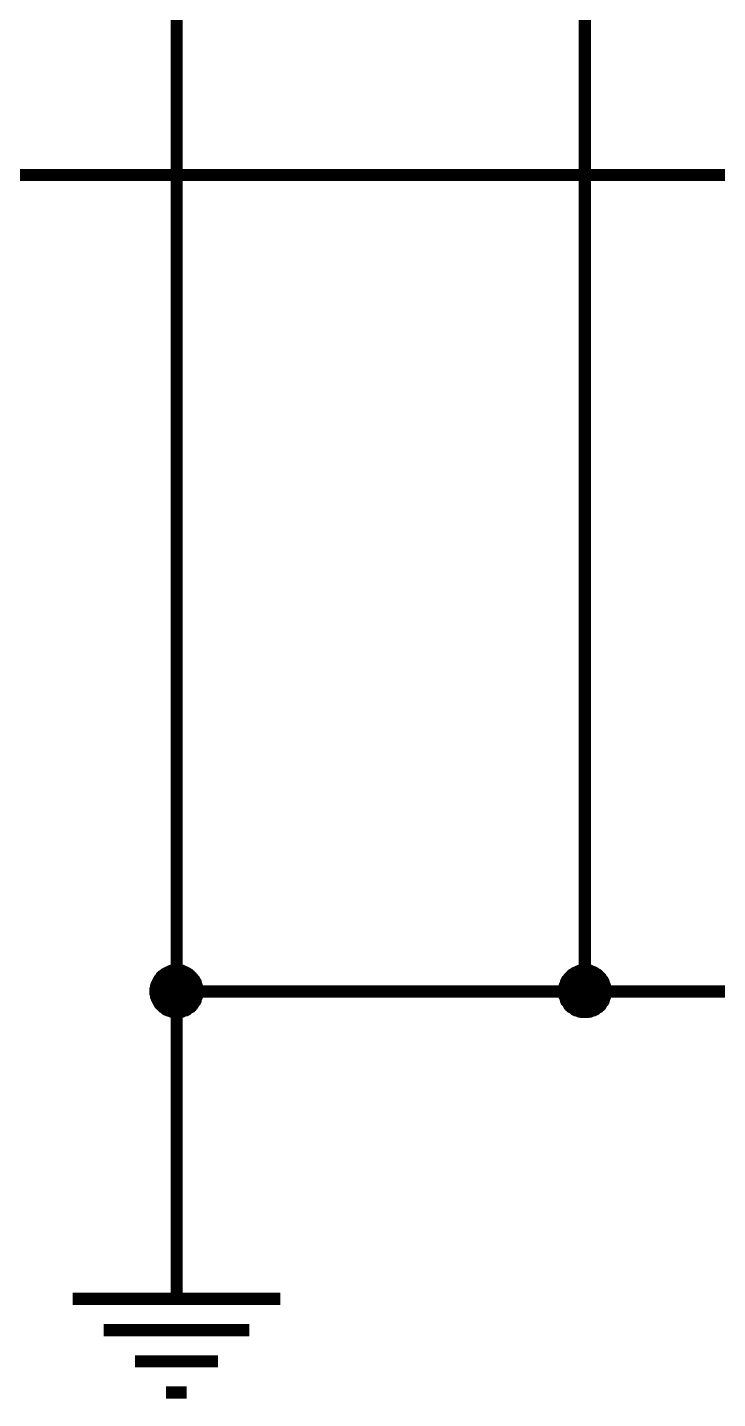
# Model space of a CAD drawing. Header units: millimetres. Extents: x 0 to 394, y 0 to 282.
# Drawn here: x 161.36 to 178.26, y 210.01 to 243.61 of the extents above; entities that cross this region are included whole.
import ezdxf

# ---------------------------------------------------------------- set-up
doc = ezdxf.new("R2010")
doc.units = ezdxf.units.MM
doc.layers.add('Sheet', color=255, linetype='Continuous')

msp = doc.modelspace()

# ---------------------------------------------------------------- linework, layer by layer
at = {"layer": 'Sheet'}
for points, const_width in [([(165.011, 214.993), (165.011, 219.99), (175.006, 219.99), (185.002, 219.99), (195.008, 219.99), (195.008, 257.457)], 0.3), ([(132.869, 254.997), (155.005, 254.997), (155.005, 239.993), (185.002, 239.993), (185.002, 244.99)], 0.3), ([(165.011, 247.371), (165.011, 244.99), (165.011, 219.99)], 0.3), ([(175.006, 244.99), (175.006, 219.99)], 0.3), ([(164.495, 219.99), (164.495, 220.013), (164.495, 220.047), (164.506, 220.069), (164.506, 220.092), (164.506, 220.114), (164.517, 220.148), (164.528, 220.17), (164.54, 220.193), (164.551, 220.215), (164.562, 220.238), (164.573, 220.26), (164.584, 220.282), (164.596, 220.294), (164.618, 220.316), (164.629, 220.339), (164.652, 220.35), (164.663, 220.372), (164.686, 220.384), (164.708, 220.406), (164.719, 220.417), (164.742, 220.428), (164.764, 220.44), (164.787, 220.451), (164.809, 220.462), (164.832, 220.473), (164.854, 220.485), (164.888, 220.496), (164.91, 220.496), (164.933, 220.496), (164.955, 220.507), (164.989, 220.507), (165.011, 220.507)], 0.3), ([(164.495, 219.99), (164.495, 220.013), (164.495, 220.047), (164.506, 220.069), (164.506, 220.092), (164.506, 220.114), (164.517, 220.148), (164.528, 220.17), (164.54, 220.193), (164.551, 220.215), (164.562, 220.238), (164.573, 220.26), (164.584, 220.282), (164.596, 220.294), (164.618, 220.316), (164.629, 220.339), (164.652, 220.35), (164.663, 220.372), (164.686, 220.384), (164.708, 220.406), (164.719, 220.417), (164.742, 220.428), (164.764, 220.44), (164.787, 220.451), (164.809, 220.462), (164.832, 220.473), (164.854, 220.485), (164.888, 220.496), (164.91, 220.496), (164.933, 220.496), (164.955, 220.507), (164.989, 220.507), (165.011, 220.507)], 0.3), ([(164.495, 219.99), (164.495, 220.013), (164.495, 220.047), (164.506, 220.069), (164.506, 220.092), (164.506, 220.114), (164.517, 220.148), (164.528, 220.17), (164.54, 220.193), (164.551, 220.215), (164.562, 220.238), (164.573, 220.26), (164.584, 220.282), (164.596, 220.294), (164.618, 220.316), (164.629, 220.339), (164.652, 220.35), (164.663, 220.372), (164.686, 220.384), (164.708, 220.406), (164.719, 220.417), (164.742, 220.428), (164.764, 220.44), (164.787, 220.451), (164.809, 220.462), (164.832, 220.473), (164.854, 220.485), (164.888, 220.496), (164.91, 220.496), (164.933, 220.496), (164.955, 220.507), (164.989, 220.507), (165.011, 220.507)], 0.3), ([(164.495, 219.99), (164.495, 220.013), (164.495, 220.047), (164.506, 220.069), (164.506, 220.092), (164.506, 220.114), (164.517, 220.148), (164.528, 220.17), (164.54, 220.193), (164.551, 220.215), (164.562, 220.238), (164.573, 220.26), (164.584, 220.282), (164.596, 220.294), (164.618, 220.316), (164.629, 220.339), (164.652, 220.35), (164.663, 220.372), (164.686, 220.384), (164.708, 220.406), (164.719, 220.417), (164.742, 220.428), (164.764, 220.44), (164.787, 220.451), (164.809, 220.462), (164.832, 220.473), (164.854, 220.485), (164.888, 220.496), (164.91, 220.496), (164.933, 220.496), (164.955, 220.507), (164.989, 220.507), (165.011, 220.507)], 0.3), ([(164.495, 219.99), (164.495, 220.013), (164.495, 220.047), (164.506, 220.069), (164.506, 220.092), (164.506, 220.114), (164.517, 220.148), (164.528, 220.17), (164.54, 220.193), (164.551, 220.215), (164.562, 220.238), (164.573, 220.26), (164.584, 220.282), (164.596, 220.294), (164.618, 220.316), (164.629, 220.339), (164.652, 220.35), (164.663, 220.372), (164.686, 220.384), (164.708, 220.406), (164.719, 220.417), (164.742, 220.428), (164.764, 220.44), (164.787, 220.451), (164.809, 220.462), (164.832, 220.473), (164.854, 220.485), (164.888, 220.496), (164.91, 220.496), (164.933, 220.496), (164.955, 220.507), (164.989, 220.507), (165.011, 220.507)], 0.0991), ([(164.495, 219.99), (164.495, 220.013), (164.495, 220.047), (164.506, 220.069), (164.506, 220.092), (164.506, 220.114), (164.517, 220.148), (164.528, 220.17), (164.54, 220.193), (164.551, 220.215), (164.562, 220.238), (164.573, 220.26), (164.584, 220.282), (164.596, 220.294), (164.618, 220.316), (164.629, 220.339), (164.652, 220.35), (164.663, 220.372), (164.686, 220.384), (164.708, 220.406), (164.719, 220.417), (164.742, 220.428), (164.764, 220.44), (164.787, 220.451), (164.809, 220.462), (164.832, 220.473), (164.854, 220.485), (164.888, 220.496), (164.91, 220.496), (164.933, 220.496), (164.955, 220.507), (164.989, 220.507), (165.011, 220.507)], 0.0991), ([(164.495, 219.99), (164.495, 220.013), (164.495, 220.047), (164.506, 220.069), (164.506, 220.092), (164.506, 220.114), (164.517, 220.148), (164.528, 220.17), (164.54, 220.193), (164.551, 220.215), (164.562, 220.238), (164.573, 220.26), (164.584, 220.282), (164.596, 220.294), (164.618, 220.316), (164.629, 220.339), (164.652, 220.35), (164.663, 220.372), (164.686, 220.384), (164.708, 220.406), (164.719, 220.417), (164.742, 220.428), (164.764, 220.44), (164.787, 220.451), (164.809, 220.462), (164.832, 220.473), (164.854, 220.485), (164.888, 220.496), (164.91, 220.496), (164.933, 220.496), (164.955, 220.507), (164.989, 220.507), (165.011, 220.507)], 0.0991), ([(164.495, 219.99), (164.495, 220.013), (164.495, 220.047), (164.506, 220.069), (164.506, 220.092), (164.506, 220.114), (164.517, 220.148), (164.528, 220.17), (164.54, 220.193), (164.551, 220.215), (164.562, 220.238), (164.573, 220.26), (164.584, 220.282), (164.596, 220.294), (164.618, 220.316), (164.629, 220.339), (164.652, 220.35), (164.663, 220.372), (164.686, 220.384), (164.708, 220.406), (164.719, 220.417), (164.742, 220.428), (164.764, 220.44), (164.787, 220.451), (164.809, 220.462), (164.832, 220.473), (164.854, 220.485), (164.888, 220.496), (164.91, 220.496), (164.933, 220.496), (164.955, 220.507), (164.989, 220.507), (165.011, 220.507)], 0.0991), ([(165.011, 220.507), (165.011, 220.507)], 0.3), ([(165.011, 220.507), (165.034, 220.507), (165.067, 220.507), (165.09, 220.496), (165.112, 220.496), (165.135, 220.496), (165.157, 220.485), (165.191, 220.473), (165.213, 220.462), (165.236, 220.451), (165.258, 220.44), (165.27, 220.428), (165.292, 220.417), (165.314, 220.406), (165.337, 220.384), (165.348, 220.372), (165.371, 220.35), (165.382, 220.339), (165.404, 220.316), (165.416, 220.294), (165.427, 220.282), (165.449, 220.26), (165.46, 220.238), (165.472, 220.215), (165.472, 220.193), (165.483, 220.17), (165.494, 220.148), (165.505, 220.114), (165.505, 220.092), (165.505, 220.069), (165.517, 220.047), (165.517, 220.013), (165.517, 219.99)], 0.3), ([(165.011, 220.507), (165.011, 220.507)], 0.3), ([(165.011, 220.507), (165.034, 220.507), (165.067, 220.507), (165.09, 220.496), (165.112, 220.496), (165.135, 220.496), (165.157, 220.485), (165.191, 220.473), (165.213, 220.462), (165.236, 220.451), (165.258, 220.44), (165.27, 220.428), (165.292, 220.417), (165.314, 220.406), (165.337, 220.384), (165.348, 220.372), (165.371, 220.35), (165.382, 220.339), (165.404, 220.316), (165.416, 220.294), (165.427, 220.282), (165.449, 220.26), (165.46, 220.238), (165.472, 220.215), (165.472, 220.193), (165.483, 220.17), (165.494, 220.148), (165.505, 220.114), (165.505, 220.092), (165.505, 220.069), (165.517, 220.047), (165.517, 220.013), (165.517, 219.99)], 0.3), ([(165.011, 220.507), (165.011, 220.507)], 0.3), ([(165.011, 220.507), (165.034, 220.507), (165.067, 220.507), (165.09, 220.496), (165.112, 220.496), (165.135, 220.496), (165.157, 220.485), (165.191, 220.473), (165.213, 220.462), (165.236, 220.451), (165.258, 220.44), (165.27, 220.428), (165.292, 220.417), (165.314, 220.406), (165.337, 220.384), (165.348, 220.372), (165.371, 220.35), (165.382, 220.339), (165.404, 220.316), (165.416, 220.294), (165.427, 220.282), (165.449, 220.26), (165.46, 220.238), (165.472, 220.215), (165.472, 220.193), (165.483, 220.17), (165.494, 220.148), (165.505, 220.114), (165.505, 220.092), (165.505, 220.069), (165.517, 220.047), (165.517, 220.013), (165.517, 219.99)], 0.3), ([(165.011, 220.507), (165.011, 220.507)], 0.3), ([(165.011, 220.507), (165.034, 220.507), (165.067, 220.507), (165.09, 220.496), (165.112, 220.496), (165.135, 220.496), (165.157, 220.485), (165.191, 220.473), (165.213, 220.462), (165.236, 220.451), (165.258, 220.44), (165.27, 220.428), (165.292, 220.417), (165.314, 220.406), (165.337, 220.384), (165.348, 220.372), (165.371, 220.35), (165.382, 220.339), (165.404, 220.316), (165.416, 220.294), (165.427, 220.282), (165.449, 220.26), (165.46, 220.238), (165.472, 220.215), (165.472, 220.193), (165.483, 220.17), (165.494, 220.148), (165.505, 220.114), (165.505, 220.092), (165.505, 220.069), (165.517, 220.047), (165.517, 220.013), (165.517, 219.99)], 0.3), ([(165.011, 220.507), (165.011, 220.507)], 0.0991), ([(165.011, 220.507), (165.034, 220.507), (165.067, 220.507), (165.09, 220.496), (165.112, 220.496), (165.135, 220.496), (165.157, 220.485), (165.191, 220.473), (165.213, 220.462), (165.236, 220.451), (165.258, 220.44), (165.27, 220.428), (165.292, 220.417), (165.314, 220.406), (165.337, 220.384), (165.348, 220.372), (165.371, 220.35), (165.382, 220.339), (165.404, 220.316), (165.416, 220.294), (165.427, 220.282), (165.449, 220.26), (165.46, 220.238), (165.472, 220.215), (165.472, 220.193), (165.483, 220.17), (165.494, 220.148), (165.505, 220.114), (165.505, 220.092), (165.505, 220.069), (165.517, 220.047), (165.517, 220.013), (165.517, 219.99)], 0.0991), ([(165.011, 220.507), (165.011, 220.507)], 0.0991), ([(165.011, 220.507), (165.034, 220.507), (165.067, 220.507), (165.09, 220.496), (165.112, 220.496), (165.135, 220.496), (165.157, 220.485), (165.191, 220.473), (165.213, 220.462), (165.236, 220.451), (165.258, 220.44), (165.27, 220.428), (165.292, 220.417), (165.314, 220.406), (165.337, 220.384), (165.348, 220.372), (165.371, 220.35), (165.382, 220.339), (165.404, 220.316), (165.416, 220.294), (165.427, 220.282), (165.449, 220.26), (165.46, 220.238), (165.472, 220.215), (165.472, 220.193), (165.483, 220.17), (165.494, 220.148), (165.505, 220.114), (165.505, 220.092), (165.505, 220.069), (165.517, 220.047), (165.517, 220.013), (165.517, 219.99)], 0.0991), ([(165.011, 220.507), (165.011, 220.507)], 0.0991), ([(165.011, 220.507), (165.034, 220.507), (165.067, 220.507), (165.09, 220.496), (165.112, 220.496), (165.135, 220.496), (165.157, 220.485), (165.191, 220.473), (165.213, 220.462), (165.236, 220.451), (165.258, 220.44), (165.27, 220.428), (165.292, 220.417), (165.314, 220.406), (165.337, 220.384), (165.348, 220.372), (165.371, 220.35), (165.382, 220.339), (165.404, 220.316), (165.416, 220.294), (165.427, 220.282), (165.449, 220.26), (165.46, 220.238), (165.472, 220.215), (165.472, 220.193), (165.483, 220.17), (165.494, 220.148), (165.505, 220.114), (165.505, 220.092), (165.505, 220.069), (165.517, 220.047), (165.517, 220.013), (165.517, 219.99)], 0.0991), ([(165.011, 220.507), (165.011, 220.507)], 0.0991), ([(165.011, 220.507), (165.034, 220.507), (165.067, 220.507), (165.09, 220.496), (165.112, 220.496), (165.135, 220.496), (165.157, 220.485), (165.191, 220.473), (165.213, 220.462), (165.236, 220.451), (165.258, 220.44), (165.27, 220.428), (165.292, 220.417), (165.314, 220.406), (165.337, 220.384), (165.348, 220.372), (165.371, 220.35), (165.382, 220.339), (165.404, 220.316), (165.416, 220.294), (165.427, 220.282), (165.449, 220.26), (165.46, 220.238), (165.472, 220.215), (165.472, 220.193), (165.483, 220.17), (165.494, 220.148), (165.505, 220.114), (165.505, 220.092), (165.505, 220.069), (165.517, 220.047), (165.517, 220.013), (165.517, 219.99)], 0.0991), ([(174.501, 219.99), (174.501, 220.013), (174.501, 220.047), (174.512, 220.069), (174.512, 220.092), (174.512, 220.114), (174.524, 220.148), (174.535, 220.17), (174.546, 220.193), (174.546, 220.215), (174.557, 220.238), (174.568, 220.26), (174.591, 220.282), (174.602, 220.294), (174.613, 220.316), (174.636, 220.339), (174.647, 220.35), (174.67, 220.372), (174.681, 220.384), (174.703, 220.406), (174.726, 220.417), (174.748, 220.428), (174.759, 220.44), (174.782, 220.451), (174.804, 220.462), (174.827, 220.473), (174.86, 220.485), (174.883, 220.496), (174.905, 220.496), (174.928, 220.496), (174.95, 220.507), (174.984, 220.507), (175.006, 220.507)], 0.3), ([(174.501, 219.99), (174.501, 220.013), (174.501, 220.047), (174.512, 220.069), (174.512, 220.092), (174.512, 220.114), (174.524, 220.148), (174.535, 220.17), (174.546, 220.193), (174.546, 220.215), (174.557, 220.238), (174.568, 220.26), (174.591, 220.282), (174.602, 220.294), (174.613, 220.316), (174.636, 220.339), (174.647, 220.35), (174.67, 220.372), (174.681, 220.384), (174.703, 220.406), (174.726, 220.417), (174.748, 220.428), (174.759, 220.44), (174.782, 220.451), (174.804, 220.462), (174.827, 220.473), (174.86, 220.485), (174.883, 220.496), (174.905, 220.496), (174.928, 220.496), (174.95, 220.507), (174.984, 220.507), (175.006, 220.507)], 0.3), ([(174.501, 219.99), (174.501, 220.013), (174.501, 220.047), (174.512, 220.069), (174.512, 220.092), (174.512, 220.114), (174.524, 220.148), (174.535, 220.17), (174.546, 220.193), (174.546, 220.215), (174.557, 220.238), (174.568, 220.26), (174.591, 220.282), (174.602, 220.294), (174.613, 220.316), (174.636, 220.339), (174.647, 220.35), (174.67, 220.372), (174.681, 220.384), (174.703, 220.406), (174.726, 220.417), (174.748, 220.428), (174.759, 220.44), (174.782, 220.451), (174.804, 220.462), (174.827, 220.473), (174.86, 220.485), (174.883, 220.496), (174.905, 220.496), (174.928, 220.496), (174.95, 220.507), (174.984, 220.507), (175.006, 220.507)], 0.3), ([(174.501, 219.99), (174.501, 220.013), (174.501, 220.047), (174.512, 220.069), (174.512, 220.092), (174.512, 220.114), (174.524, 220.148), (174.535, 220.17), (174.546, 220.193), (174.546, 220.215), (174.557, 220.238), (174.568, 220.26), (174.591, 220.282), (174.602, 220.294), (174.613, 220.316), (174.636, 220.339), (174.647, 220.35), (174.67, 220.372), (174.681, 220.384), (174.703, 220.406), (174.726, 220.417), (174.748, 220.428), (174.759, 220.44), (174.782, 220.451), (174.804, 220.462), (174.827, 220.473), (174.86, 220.485), (174.883, 220.496), (174.905, 220.496), (174.928, 220.496), (174.95, 220.507), (174.984, 220.507), (175.006, 220.507)], 0.3), ([(174.501, 219.99), (174.501, 220.013), (174.501, 220.047), (174.512, 220.069), (174.512, 220.092), (174.512, 220.114), (174.524, 220.148), (174.535, 220.17), (174.546, 220.193), (174.546, 220.215), (174.557, 220.238), (174.568, 220.26), (174.591, 220.282), (174.602, 220.294), (174.613, 220.316), (174.636, 220.339), (174.647, 220.35), (174.67, 220.372), (174.681, 220.384), (174.703, 220.406), (174.726, 220.417), (174.748, 220.428), (174.759, 220.44), (174.782, 220.451), (174.804, 220.462), (174.827, 220.473), (174.86, 220.485), (174.883, 220.496), (174.905, 220.496), (174.928, 220.496), (174.95, 220.507), (174.984, 220.507), (175.006, 220.507)], 0.0991), ([(174.501, 219.99), (174.501, 220.013), (174.501, 220.047), (174.512, 220.069), (174.512, 220.092), (174.512, 220.114), (174.524, 220.148), (174.535, 220.17), (174.546, 220.193), (174.546, 220.215), (174.557, 220.238), (174.568, 220.26), (174.591, 220.282), (174.602, 220.294), (174.613, 220.316), (174.636, 220.339), (174.647, 220.35), (174.67, 220.372), (174.681, 220.384), (174.703, 220.406), (174.726, 220.417), (174.748, 220.428), (174.759, 220.44), (174.782, 220.451), (174.804, 220.462), (174.827, 220.473), (174.86, 220.485), (174.883, 220.496), (174.905, 220.496), (174.928, 220.496), (174.95, 220.507), (174.984, 220.507), (175.006, 220.507)], 0.0991), ([(174.501, 219.99), (174.501, 220.013), (174.501, 220.047), (174.512, 220.069), (174.512, 220.092), (174.512, 220.114), (174.524, 220.148), (174.535, 220.17), (174.546, 220.193), (174.546, 220.215), (174.557, 220.238), (174.568, 220.26), (174.591, 220.282), (174.602, 220.294), (174.613, 220.316), (174.636, 220.339), (174.647, 220.35), (174.67, 220.372), (174.681, 220.384), (174.703, 220.406), (174.726, 220.417), (174.748, 220.428), (174.759, 220.44), (174.782, 220.451), (174.804, 220.462), (174.827, 220.473), (174.86, 220.485), (174.883, 220.496), (174.905, 220.496), (174.928, 220.496), (174.95, 220.507), (174.984, 220.507), (175.006, 220.507)], 0.0991), ([(174.501, 219.99), (174.501, 220.013), (174.501, 220.047), (174.512, 220.069), (174.512, 220.092), (174.512, 220.114), (174.524, 220.148), (174.535, 220.17), (174.546, 220.193), (174.546, 220.215), (174.557, 220.238), (174.568, 220.26), (174.591, 220.282), (174.602, 220.294), (174.613, 220.316), (174.636, 220.339), (174.647, 220.35), (174.67, 220.372), (174.681, 220.384), (174.703, 220.406), (174.726, 220.417), (174.748, 220.428), (174.759, 220.44), (174.782, 220.451), (174.804, 220.462), (174.827, 220.473), (174.86, 220.485), (174.883, 220.496), (174.905, 220.496), (174.928, 220.496), (174.95, 220.507), (174.984, 220.507), (175.006, 220.507)], 0.0991), ([(175.006, 220.507), (175.006, 220.507)], 0.3), ([(175.006, 220.507), (175.029, 220.507), (175.063, 220.507), (175.085, 220.496), (175.108, 220.496), (175.13, 220.496), (175.152, 220.485), (175.186, 220.473), (175.209, 220.462), (175.231, 220.451), (175.254, 220.44), (175.265, 220.428), (175.287, 220.417), (175.31, 220.406), (175.332, 220.384), (175.343, 220.372), (175.366, 220.35), (175.377, 220.339), (175.4, 220.316), (175.411, 220.294), (175.422, 220.282), (175.444, 220.26), (175.456, 220.238), (175.467, 220.215), (175.467, 220.193), (175.478, 220.17), (175.489, 220.148), (175.501, 220.114), (175.501, 220.092), (175.501, 220.069), (175.512, 220.047), (175.512, 220.013), (175.512, 219.99)], 0.3), ([(175.006, 220.507), (175.006, 220.507)], 0.3), ([(175.006, 220.507), (175.029, 220.507), (175.063, 220.507), (175.085, 220.496), (175.108, 220.496), (175.13, 220.496), (175.152, 220.485), (175.186, 220.473), (175.209, 220.462), (175.231, 220.451), (175.254, 220.44), (175.265, 220.428), (175.287, 220.417), (175.31, 220.406), (175.332, 220.384), (175.343, 220.372), (175.366, 220.35), (175.377, 220.339), (175.4, 220.316), (175.411, 220.294), (175.422, 220.282), (175.444, 220.26), (175.456, 220.238), (175.467, 220.215), (175.467, 220.193), (175.478, 220.17), (175.489, 220.148), (175.501, 220.114), (175.501, 220.092), (175.501, 220.069), (175.512, 220.047), (175.512, 220.013), (175.512, 219.99)], 0.3), ([(175.006, 220.507), (175.006, 220.507)], 0.3), ([(175.006, 220.507), (175.029, 220.507), (175.063, 220.507), (175.085, 220.496), (175.108, 220.496), (175.13, 220.496), (175.152, 220.485), (175.186, 220.473), (175.209, 220.462), (175.231, 220.451), (175.254, 220.44), (175.265, 220.428), (175.287, 220.417), (175.31, 220.406), (175.332, 220.384), (175.343, 220.372), (175.366, 220.35), (175.377, 220.339), (175.4, 220.316), (175.411, 220.294), (175.422, 220.282), (175.444, 220.26), (175.456, 220.238), (175.467, 220.215), (175.467, 220.193), (175.478, 220.17), (175.489, 220.148), (175.501, 220.114), (175.501, 220.092), (175.501, 220.069), (175.512, 220.047), (175.512, 220.013), (175.512, 219.99)], 0.3), ([(175.006, 220.507), (175.006, 220.507)], 0.3), ([(175.006, 220.507), (175.029, 220.507), (175.063, 220.507), (175.085, 220.496), (175.108, 220.496), (175.13, 220.496), (175.152, 220.485), (175.186, 220.473), (175.209, 220.462), (175.231, 220.451), (175.254, 220.44), (175.265, 220.428), (175.287, 220.417), (175.31, 220.406), (175.332, 220.384), (175.343, 220.372), (175.366, 220.35), (175.377, 220.339), (175.4, 220.316), (175.411, 220.294), (175.422, 220.282), (175.444, 220.26), (175.456, 220.238), (175.467, 220.215), (175.467, 220.193), (175.478, 220.17), (175.489, 220.148), (175.501, 220.114), (175.501, 220.092), (175.501, 220.069), (175.512, 220.047), (175.512, 220.013), (175.512, 219.99)], 0.3), ([(175.006, 220.507), (175.006, 220.507)], 0.0991), ([(175.006, 220.507), (175.029, 220.507), (175.063, 220.507), (175.085, 220.496), (175.108, 220.496), (175.13, 220.496), (175.152, 220.485), (175.186, 220.473), (175.209, 220.462), (175.231, 220.451), (175.254, 220.44), (175.265, 220.428), (175.287, 220.417), (175.31, 220.406), (175.332, 220.384), (175.343, 220.372), (175.366, 220.35), (175.377, 220.339), (175.4, 220.316), (175.411, 220.294), (175.422, 220.282), (175.444, 220.26), (175.456, 220.238), (175.467, 220.215), (175.467, 220.193), (175.478, 220.17), (175.489, 220.148), (175.501, 220.114), (175.501, 220.092), (175.501, 220.069), (175.512, 220.047), (175.512, 220.013), (175.512, 219.99)], 0.0991), ([(175.006, 220.507), (175.006, 220.507)], 0.0991), ([(175.006, 220.507), (175.029, 220.507), (175.063, 220.507), (175.085, 220.496), (175.108, 220.496), (175.13, 220.496), (175.152, 220.485), (175.186, 220.473), (175.209, 220.462), (175.231, 220.451), (175.254, 220.44), (175.265, 220.428), (175.287, 220.417), (175.31, 220.406), (175.332, 220.384), (175.343, 220.372), (175.366, 220.35), (175.377, 220.339), (175.4, 220.316), (175.411, 220.294), (175.422, 220.282), (175.444, 220.26), (175.456, 220.238), (175.467, 220.215), (175.467, 220.193), (175.478, 220.17), (175.489, 220.148), (175.501, 220.114), (175.501, 220.092), (175.501, 220.069), (175.512, 220.047), (175.512, 220.013), (175.512, 219.99)], 0.0991), ([(175.006, 220.507), (175.006, 220.507)], 0.0991), ([(175.006, 220.507), (175.029, 220.507), (175.063, 220.507), (175.085, 220.496), (175.108, 220.496), (175.13, 220.496), (175.152, 220.485), (175.186, 220.473), (175.209, 220.462), (175.231, 220.451), (175.254, 220.44), (175.265, 220.428), (175.287, 220.417), (175.31, 220.406), (175.332, 220.384), (175.343, 220.372), (175.366, 220.35), (175.377, 220.339), (175.4, 220.316), (175.411, 220.294), (175.422, 220.282), (175.444, 220.26), (175.456, 220.238), (175.467, 220.215), (175.467, 220.193), (175.478, 220.17), (175.489, 220.148), (175.501, 220.114), (175.501, 220.092), (175.501, 220.069), (175.512, 220.047), (175.512, 220.013), (175.512, 219.99)], 0.0991), ([(175.006, 220.507), (175.006, 220.507)], 0.0991), ([(175.006, 220.507), (175.029, 220.507), (175.063, 220.507), (175.085, 220.496), (175.108, 220.496), (175.13, 220.496), (175.152, 220.485), (175.186, 220.473), (175.209, 220.462), (175.231, 220.451), (175.254, 220.44), (175.265, 220.428), (175.287, 220.417), (175.31, 220.406), (175.332, 220.384), (175.343, 220.372), (175.366, 220.35), (175.377, 220.339), (175.4, 220.316), (175.411, 220.294), (175.422, 220.282), (175.444, 220.26), (175.456, 220.238), (175.467, 220.215), (175.467, 220.193), (175.478, 220.17), (175.489, 220.148), (175.501, 220.114), (175.501, 220.092), (175.501, 220.069), (175.512, 220.047), (175.512, 220.013), (175.512, 219.99)], 0.0991), ([(165.011, 219.485), (164.989, 219.485), (164.955, 219.485), (164.933, 219.496), (164.91, 219.496), (164.888, 219.496), (164.854, 219.508), (164.832, 219.519), (164.809, 219.53), (164.787, 219.53), (164.764, 219.541), (164.742, 219.552), (164.719, 219.575), (164.708, 219.586), (164.686, 219.597), (164.663, 219.62), (164.652, 219.631), (164.629, 219.654), (164.618, 219.665), (164.596, 219.687), (164.584, 219.71), (164.573, 219.732), (164.562, 219.743), (164.551, 219.766), (164.54, 219.788), (164.528, 219.811), (164.517, 219.844), (164.506, 219.867), (164.506, 219.889), (164.506, 219.912), (164.495, 219.934), (164.495, 219.968), (164.495, 219.99)], 0.3), ([(164.495, 219.99), (164.495, 219.99)], 0.3), ([(165.011, 219.485), (164.989, 219.485), (164.955, 219.485), (164.933, 219.496), (164.91, 219.496), (164.888, 219.496), (164.854, 219.508), (164.832, 219.519), (164.809, 219.53), (164.787, 219.53), (164.764, 219.541), (164.742, 219.552), (164.719, 219.575), (164.708, 219.586), (164.686, 219.597), (164.663, 219.62), (164.652, 219.631), (164.629, 219.654), (164.618, 219.665), (164.596, 219.687), (164.584, 219.71), (164.573, 219.732), (164.562, 219.743), (164.551, 219.766), (164.54, 219.788), (164.528, 219.811), (164.517, 219.844), (164.506, 219.867), (164.506, 219.889), (164.506, 219.912), (164.495, 219.934), (164.495, 219.968), (164.495, 219.99)], 0.3), ([(164.495, 219.99), (164.495, 219.99)], 0.3), ([(165.011, 219.485), (164.989, 219.485), (164.955, 219.485), (164.933, 219.496), (164.91, 219.496), (164.888, 219.496), (164.854, 219.508), (164.832, 219.519), (164.809, 219.53), (164.787, 219.53), (164.764, 219.541), (164.742, 219.552), (164.719, 219.575), (164.708, 219.586), (164.686, 219.597), (164.663, 219.62), (164.652, 219.631), (164.629, 219.654), (164.618, 219.665), (164.596, 219.687), (164.584, 219.71), (164.573, 219.732), (164.562, 219.743), (164.551, 219.766), (164.54, 219.788), (164.528, 219.811), (164.517, 219.844), (164.506, 219.867), (164.506, 219.889), (164.506, 219.912), (164.495, 219.934), (164.495, 219.968), (164.495, 219.99)], 0.3), ([(164.495, 219.99), (164.495, 219.99)], 0.3), ([(165.011, 219.485), (164.989, 219.485), (164.955, 219.485), (164.933, 219.496), (164.91, 219.496), (164.888, 219.496), (164.854, 219.508), (164.832, 219.519), (164.809, 219.53), (164.787, 219.53), (164.764, 219.541), (164.742, 219.552), (164.719, 219.575), (164.708, 219.586), (164.686, 219.597), (164.663, 219.62), (164.652, 219.631), (164.629, 219.654), (164.618, 219.665), (164.596, 219.687), (164.584, 219.71), (164.573, 219.732), (164.562, 219.743), (164.551, 219.766), (164.54, 219.788), (164.528, 219.811), (164.517, 219.844), (164.506, 219.867), (164.506, 219.889), (164.506, 219.912), (164.495, 219.934), (164.495, 219.968), (164.495, 219.99)], 0.3), ([(164.495, 219.99), (164.495, 219.99)], 0.3), ([(165.517, 219.99), (165.517, 219.968), (165.517, 219.934), (165.505, 219.912), (165.505, 219.889), (165.505, 219.867), (165.494, 219.844), (165.483, 219.811), (165.472, 219.788), (165.472, 219.766), (165.46, 219.743), (165.449, 219.732), (165.427, 219.71), (165.416, 219.687), (165.404, 219.665), (165.382, 219.654), (165.371, 219.631), (165.348, 219.62), (165.337, 219.597), (165.314, 219.586), (165.292, 219.575), (165.27, 219.552), (165.258, 219.541), (165.236, 219.53), (165.213, 219.53), (165.191, 219.519), (165.157, 219.508), (165.135, 219.496), (165.112, 219.496), (165.09, 219.496), (165.067, 219.485), (165.034, 219.485), (165.011, 219.485)], 0.3), ([(165.517, 219.99), (165.517, 219.968), (165.517, 219.934), (165.505, 219.912), (165.505, 219.889), (165.505, 219.867), (165.494, 219.844), (165.483, 219.811), (165.472, 219.788), (165.472, 219.766), (165.46, 219.743), (165.449, 219.732), (165.427, 219.71), (165.416, 219.687), (165.404, 219.665), (165.382, 219.654), (165.371, 219.631), (165.348, 219.62), (165.337, 219.597), (165.314, 219.586), (165.292, 219.575), (165.27, 219.552), (165.258, 219.541), (165.236, 219.53), (165.213, 219.53), (165.191, 219.519), (165.157, 219.508), (165.135, 219.496), (165.112, 219.496), (165.09, 219.496), (165.067, 219.485), (165.034, 219.485), (165.011, 219.485)], 0.3), ([(165.517, 219.99), (165.517, 219.968), (165.517, 219.934), (165.505, 219.912), (165.505, 219.889), (165.505, 219.867), (165.494, 219.844), (165.483, 219.811), (165.472, 219.788), (165.472, 219.766), (165.46, 219.743), (165.449, 219.732), (165.427, 219.71), (165.416, 219.687), (165.404, 219.665), (165.382, 219.654), (165.371, 219.631), (165.348, 219.62), (165.337, 219.597), (165.314, 219.586), (165.292, 219.575), (165.27, 219.552), (165.258, 219.541), (165.236, 219.53), (165.213, 219.53), (165.191, 219.519), (165.157, 219.508), (165.135, 219.496), (165.112, 219.496), (165.09, 219.496), (165.067, 219.485), (165.034, 219.485), (165.011, 219.485)], 0.3), ([(165.517, 219.99), (165.517, 219.968), (165.517, 219.934), (165.505, 219.912), (165.505, 219.889), (165.505, 219.867), (165.494, 219.844), (165.483, 219.811), (165.472, 219.788), (165.472, 219.766), (165.46, 219.743), (165.449, 219.732), (165.427, 219.71), (165.416, 219.687), (165.404, 219.665), (165.382, 219.654), (165.371, 219.631), (165.348, 219.62), (165.337, 219.597), (165.314, 219.586), (165.292, 219.575), (165.27, 219.552), (165.258, 219.541), (165.236, 219.53), (165.213, 219.53), (165.191, 219.519), (165.157, 219.508), (165.135, 219.496), (165.112, 219.496), (165.09, 219.496), (165.067, 219.485), (165.034, 219.485), (165.011, 219.485)], 0.3), ([(165.517, 219.99), (165.517, 219.99), (165.517, 219.99), (165.517, 219.99), (165.517, 219.99), (165.517, 219.99), (165.517, 219.99), (165.517, 219.99), (165.517, 219.99), (165.517, 219.99), (165.517, 219.99), (165.517, 219.99), (165.517, 219.99), (165.517, 219.99), (165.517, 219.99), (165.517, 219.99), (165.517, 219.99), (165.517, 219.99), (165.517, 219.99), (165.517, 219.99), (165.517, 219.99), (165.517, 219.99), (165.517, 219.99), (165.517, 219.99), (165.517, 219.99), (165.517, 219.99), (165.517, 219.99), (165.517, 219.99), (165.517, 219.99), (165.517, 219.99), (165.517, 219.99), (165.517, 219.99), (165.517, 219.99)], 0.3), ([(165.517, 219.99), (165.517, 219.99)], 0.3), ([(165.517, 219.99), (165.517, 219.99), (165.517, 219.99), (165.517, 219.99), (165.517, 219.99), (165.517, 219.99), (165.517, 219.99), (165.517, 219.99), (165.517, 219.99), (165.517, 219.99), (165.517, 219.99), (165.517, 219.99), (165.517, 219.99), (165.517, 219.99), (165.517, 219.99), (165.517, 219.99), (165.517, 219.99), (165.517, 219.99), (165.517, 219.99), (165.517, 219.99), (165.517, 219.99), (165.517, 219.99), (165.517, 219.99), (165.517, 219.99), (165.517, 219.99), (165.517, 219.99), (165.517, 219.99), (165.517, 219.99), (165.517, 219.99), (165.517, 219.99), (165.517, 219.99), (165.517, 219.99), (165.517, 219.99)], 0.3), ([(165.517, 219.99), (165.517, 219.99)], 0.3), ([(165.517, 219.99), (165.517, 219.99), (165.517, 219.99), (165.517, 219.99), (165.517, 219.99), (165.517, 219.99), (165.517, 219.99), (165.517, 219.99), (165.517, 219.99), (165.517, 219.99), (165.517, 219.99), (165.517, 219.99), (165.517, 219.99), (165.517, 219.99), (165.517, 219.99), (165.517, 219.99), (165.517, 219.99), (165.517, 219.99), (165.517, 219.99), (165.517, 219.99), (165.517, 219.99), (165.517, 219.99), (165.517, 219.99), (165.517, 219.99), (165.517, 219.99), (165.517, 219.99), (165.517, 219.99), (165.517, 219.99), (165.517, 219.99), (165.517, 219.99), (165.517, 219.99), (165.517, 219.99), (165.517, 219.99)], 0.3), ([(165.517, 219.99), (165.517, 219.99)], 0.3), ([(165.517, 219.99), (165.517, 219.99), (165.517, 219.99), (165.517, 219.99), (165.517, 219.99), (165.517, 219.99), (165.517, 219.99), (165.517, 219.99), (165.517, 219.99), (165.517, 219.99), (165.517, 219.99), (165.517, 219.99), (165.517, 219.99), (165.517, 219.99), (165.517, 219.99), (165.517, 219.99), (165.517, 219.99), (165.517, 219.99), (165.517, 219.99), (165.517, 219.99), (165.517, 219.99), (165.517, 219.99), (165.517, 219.99), (165.517, 219.99), (165.517, 219.99), (165.517, 219.99), (165.517, 219.99), (165.517, 219.99), (165.517, 219.99), (165.517, 219.99), (165.517, 219.99), (165.517, 219.99), (165.517, 219.99)], 0.3), ([(165.517, 219.99), (165.517, 219.99)], 0.3), ([(175.006, 219.485), (174.984, 219.485), (174.95, 219.485), (174.928, 219.496), (174.905, 219.496), (174.883, 219.496), (174.86, 219.508), (174.827, 219.519), (174.804, 219.53), (174.782, 219.53), (174.759, 219.541), (174.748, 219.552), (174.726, 219.575), (174.703, 219.586), (174.681, 219.597), (174.67, 219.62), (174.647, 219.631), (174.636, 219.654), (174.613, 219.665), (174.602, 219.687), (174.591, 219.71), (174.568, 219.732), (174.557, 219.743), (174.546, 219.766), (174.546, 219.788), (174.535, 219.811), (174.524, 219.844), (174.512, 219.867), (174.512, 219.889), (174.512, 219.912), (174.501, 219.934), (174.501, 219.968), (174.501, 219.99)], 0.3), ([(174.501, 219.99), (174.501, 219.99)], 0.3), ([(175.006, 219.485), (174.984, 219.485), (174.95, 219.485), (174.928, 219.496), (174.905, 219.496), (174.883, 219.496), (174.86, 219.508), (174.827, 219.519), (174.804, 219.53), (174.782, 219.53), (174.759, 219.541), (174.748, 219.552), (174.726, 219.575), (174.703, 219.586), (174.681, 219.597), (174.67, 219.62), (174.647, 219.631), (174.636, 219.654), (174.613, 219.665), (174.602, 219.687), (174.591, 219.71), (174.568, 219.732), (174.557, 219.743), (174.546, 219.766), (174.546, 219.788), (174.535, 219.811), (174.524, 219.844), (174.512, 219.867), (174.512, 219.889), (174.512, 219.912), (174.501, 219.934), (174.501, 219.968), (174.501, 219.99)], 0.3), ([(174.501, 219.99), (174.501, 219.99)], 0.3), ([(175.006, 219.485), (174.984, 219.485), (174.95, 219.485), (174.928, 219.496), (174.905, 219.496), (174.883, 219.496), (174.86, 219.508), (174.827, 219.519), (174.804, 219.53), (174.782, 219.53), (174.759, 219.541), (174.748, 219.552), (174.726, 219.575), (174.703, 219.586), (174.681, 219.597), (174.67, 219.62), (174.647, 219.631), (174.636, 219.654), (174.613, 219.665), (174.602, 219.687), (174.591, 219.71), (174.568, 219.732), (174.557, 219.743), (174.546, 219.766), (174.546, 219.788), (174.535, 219.811), (174.524, 219.844), (174.512, 219.867), (174.512, 219.889), (174.512, 219.912), (174.501, 219.934), (174.501, 219.968), (174.501, 219.99)], 0.3), ([(174.501, 219.99), (174.501, 219.99)], 0.3), ([(175.006, 219.485), (174.984, 219.485), (174.95, 219.485), (174.928, 219.496), (174.905, 219.496), (174.883, 219.496), (174.86, 219.508), (174.827, 219.519), (174.804, 219.53), (174.782, 219.53), (174.759, 219.541), (174.748, 219.552), (174.726, 219.575), (174.703, 219.586), (174.681, 219.597), (174.67, 219.62), (174.647, 219.631), (174.636, 219.654), (174.613, 219.665), (174.602, 219.687), (174.591, 219.71), (174.568, 219.732), (174.557, 219.743), (174.546, 219.766), (174.546, 219.788), (174.535, 219.811), (174.524, 219.844), (174.512, 219.867), (174.512, 219.889), (174.512, 219.912), (174.501, 219.934), (174.501, 219.968), (174.501, 219.99)], 0.3), ([(174.501, 219.99), (174.501, 219.99)], 0.3), ([(175.512, 219.99), (175.512, 219.968), (175.512, 219.934), (175.501, 219.912), (175.501, 219.889), (175.501, 219.867), (175.489, 219.844), (175.478, 219.811), (175.467, 219.788), (175.467, 219.766), (175.456, 219.743), (175.444, 219.732), (175.422, 219.71), (175.411, 219.687), (175.4, 219.665), (175.377, 219.654), (175.366, 219.631), (175.343, 219.62), (175.332, 219.597), (175.31, 219.586), (175.287, 219.575), (175.265, 219.552), (175.254, 219.541), (175.231, 219.53), (175.209, 219.53), (175.186, 219.519), (175.152, 219.508), (175.13, 219.496), (175.108, 219.496), (175.085, 219.496), (175.063, 219.485), (175.029, 219.485), (175.006, 219.485)], 0.3), ([(175.512, 219.99), (175.512, 219.968), (175.512, 219.934), (175.501, 219.912), (175.501, 219.889), (175.501, 219.867), (175.489, 219.844), (175.478, 219.811), (175.467, 219.788), (175.467, 219.766), (175.456, 219.743), (175.444, 219.732), (175.422, 219.71), (175.411, 219.687), (175.4, 219.665), (175.377, 219.654), (175.366, 219.631), (175.343, 219.62), (175.332, 219.597), (175.31, 219.586), (175.287, 219.575), (175.265, 219.552), (175.254, 219.541), (175.231, 219.53), (175.209, 219.53), (175.186, 219.519), (175.152, 219.508), (175.13, 219.496), (175.108, 219.496), (175.085, 219.496), (175.063, 219.485), (175.029, 219.485), (175.006, 219.485)], 0.3), ([(175.512, 219.99), (175.512, 219.968), (175.512, 219.934), (175.501, 219.912), (175.501, 219.889), (175.501, 219.867), (175.489, 219.844), (175.478, 219.811), (175.467, 219.788), (175.467, 219.766), (175.456, 219.743), (175.444, 219.732), (175.422, 219.71), (175.411, 219.687), (175.4, 219.665), (175.377, 219.654), (175.366, 219.631), (175.343, 219.62), (175.332, 219.597), (175.31, 219.586), (175.287, 219.575), (175.265, 219.552), (175.254, 219.541), (175.231, 219.53), (175.209, 219.53), (175.186, 219.519), (175.152, 219.508), (175.13, 219.496), (175.108, 219.496), (175.085, 219.496), (175.063, 219.485), (175.029, 219.485), (175.006, 219.485)], 0.3), ([(175.512, 219.99), (175.512, 219.968), (175.512, 219.934), (175.501, 219.912), (175.501, 219.889), (175.501, 219.867), (175.489, 219.844), (175.478, 219.811), (175.467, 219.788), (175.467, 219.766), (175.456, 219.743), (175.444, 219.732), (175.422, 219.71), (175.411, 219.687), (175.4, 219.665), (175.377, 219.654), (175.366, 219.631), (175.343, 219.62), (175.332, 219.597), (175.31, 219.586), (175.287, 219.575), (175.265, 219.552), (175.254, 219.541), (175.231, 219.53), (175.209, 219.53), (175.186, 219.519), (175.152, 219.508), (175.13, 219.496), (175.108, 219.496), (175.085, 219.496), (175.063, 219.485), (175.029, 219.485), (175.006, 219.485)], 0.3), ([(175.512, 219.99), (175.512, 219.99), (175.512, 219.99), (175.512, 219.99), (175.512, 219.99), (175.512, 219.99), (175.512, 219.99), (175.512, 219.99), (175.512, 219.99), (175.512, 219.99), (175.512, 219.99), (175.512, 219.99), (175.512, 219.99), (175.512, 219.99), (175.512, 219.99), (175.512, 219.99), (175.512, 219.99), (175.512, 219.99), (175.512, 219.99), (175.512, 219.99), (175.512, 219.99), (175.512, 219.99), (175.512, 219.99), (175.512, 219.99), (175.512, 219.99), (175.512, 219.99), (175.512, 219.99), (175.512, 219.99), (175.512, 219.99), (175.512, 219.99), (175.512, 219.99), (175.512, 219.99), (175.512, 219.99)], 0.3), ([(175.512, 219.99), (175.512, 219.99)], 0.3), ([(175.512, 219.99), (175.512, 219.99), (175.512, 219.99), (175.512, 219.99), (175.512, 219.99), (175.512, 219.99), (175.512, 219.99), (175.512, 219.99), (175.512, 219.99), (175.512, 219.99), (175.512, 219.99), (175.512, 219.99), (175.512, 219.99), (175.512, 219.99), (175.512, 219.99), (175.512, 219.99), (175.512, 219.99), (175.512, 219.99), (175.512, 219.99), (175.512, 219.99), (175.512, 219.99), (175.512, 219.99), (175.512, 219.99), (175.512, 219.99), (175.512, 219.99), (175.512, 219.99), (175.512, 219.99), (175.512, 219.99), (175.512, 219.99), (175.512, 219.99), (175.512, 219.99), (175.512, 219.99), (175.512, 219.99)], 0.3), ([(175.512, 219.99), (175.512, 219.99)], 0.3), ([(175.512, 219.99), (175.512, 219.99), (175.512, 219.99), (175.512, 219.99), (175.512, 219.99), (175.512, 219.99), (175.512, 219.99), (175.512, 219.99), (175.512, 219.99), (175.512, 219.99), (175.512, 219.99), (175.512, 219.99), (175.512, 219.99), (175.512, 219.99), (175.512, 219.99), (175.512, 219.99), (175.512, 219.99), (175.512, 219.99), (175.512, 219.99), (175.512, 219.99), (175.512, 219.99), (175.512, 219.99), (175.512, 219.99), (175.512, 219.99), (175.512, 219.99), (175.512, 219.99), (175.512, 219.99), (175.512, 219.99), (175.512, 219.99), (175.512, 219.99), (175.512, 219.99), (175.512, 219.99), (175.512, 219.99)], 0.3), ([(175.512, 219.99), (175.512, 219.99)], 0.3), ([(175.512, 219.99), (175.512, 219.99), (175.512, 219.99), (175.512, 219.99), (175.512, 219.99), (175.512, 219.99), (175.512, 219.99), (175.512, 219.99), (175.512, 219.99), (175.512, 219.99), (175.512, 219.99), (175.512, 219.99), (175.512, 219.99), (175.512, 219.99), (175.512, 219.99), (175.512, 219.99), (175.512, 219.99), (175.512, 219.99), (175.512, 219.99), (175.512, 219.99), (175.512, 219.99), (175.512, 219.99), (175.512, 219.99), (175.512, 219.99), (175.512, 219.99), (175.512, 219.99), (175.512, 219.99), (175.512, 219.99), (175.512, 219.99), (175.512, 219.99), (175.512, 219.99), (175.512, 219.99), (175.512, 219.99)], 0.3), ([(175.512, 219.99), (175.512, 219.99)], 0.3), ([(165.011, 219.485), (164.989, 219.485), (164.955, 219.485), (164.933, 219.496), (164.91, 219.496), (164.888, 219.496), (164.854, 219.508), (164.832, 219.519), (164.809, 219.53), (164.787, 219.53), (164.764, 219.541), (164.742, 219.552), (164.719, 219.575), (164.708, 219.586), (164.686, 219.597), (164.663, 219.62), (164.652, 219.631), (164.629, 219.654), (164.618, 219.665), (164.596, 219.687), (164.584, 219.71), (164.573, 219.732), (164.562, 219.743), (164.551, 219.766), (164.54, 219.788), (164.528, 219.811), (164.517, 219.844), (164.506, 219.867), (164.506, 219.889), (164.506, 219.912), (164.495, 219.934), (164.495, 219.968), (164.495, 219.99)], 0.0991), ([(164.495, 219.99), (164.495, 219.99)], 0.0991), ([(165.011, 219.485), (164.989, 219.485), (164.955, 219.485), (164.933, 219.496), (164.91, 219.496), (164.888, 219.496), (164.854, 219.508), (164.832, 219.519), (164.809, 219.53), (164.787, 219.53), (164.764, 219.541), (164.742, 219.552), (164.719, 219.575), (164.708, 219.586), (164.686, 219.597), (164.663, 219.62), (164.652, 219.631), (164.629, 219.654), (164.618, 219.665), (164.596, 219.687), (164.584, 219.71), (164.573, 219.732), (164.562, 219.743), (164.551, 219.766), (164.54, 219.788), (164.528, 219.811), (164.517, 219.844), (164.506, 219.867), (164.506, 219.889), (164.506, 219.912), (164.495, 219.934), (164.495, 219.968), (164.495, 219.99)], 0.0991), ([(164.495, 219.99), (164.495, 219.99)], 0.0991), ([(165.011, 219.485), (164.989, 219.485), (164.955, 219.485), (164.933, 219.496), (164.91, 219.496), (164.888, 219.496), (164.854, 219.508), (164.832, 219.519), (164.809, 219.53), (164.787, 219.53), (164.764, 219.541), (164.742, 219.552), (164.719, 219.575), (164.708, 219.586), (164.686, 219.597), (164.663, 219.62), (164.652, 219.631), (164.629, 219.654), (164.618, 219.665), (164.596, 219.687), (164.584, 219.71), (164.573, 219.732), (164.562, 219.743), (164.551, 219.766), (164.54, 219.788), (164.528, 219.811), (164.517, 219.844), (164.506, 219.867), (164.506, 219.889), (164.506, 219.912), (164.495, 219.934), (164.495, 219.968), (164.495, 219.99)], 0.0991), ([(164.495, 219.99), (164.495, 219.99)], 0.0991), ([(165.011, 219.485), (164.989, 219.485), (164.955, 219.485), (164.933, 219.496), (164.91, 219.496), (164.888, 219.496), (164.854, 219.508), (164.832, 219.519), (164.809, 219.53), (164.787, 219.53), (164.764, 219.541), (164.742, 219.552), (164.719, 219.575), (164.708, 219.586), (164.686, 219.597), (164.663, 219.62), (164.652, 219.631), (164.629, 219.654), (164.618, 219.665), (164.596, 219.687), (164.584, 219.71), (164.573, 219.732), (164.562, 219.743), (164.551, 219.766), (164.54, 219.788), (164.528, 219.811), (164.517, 219.844), (164.506, 219.867), (164.506, 219.889), (164.506, 219.912), (164.495, 219.934), (164.495, 219.968), (164.495, 219.99)], 0.0991), ([(164.495, 219.99), (164.495, 219.99)], 0.0991), ([(165.517, 219.99), (165.517, 219.968), (165.517, 219.934), (165.505, 219.912), (165.505, 219.889), (165.505, 219.867), (165.494, 219.844), (165.483, 219.811), (165.472, 219.788), (165.472, 219.766), (165.46, 219.743), (165.449, 219.732), (165.427, 219.71), (165.416, 219.687), (165.404, 219.665), (165.382, 219.654), (165.371, 219.631), (165.348, 219.62), (165.337, 219.597), (165.314, 219.586), (165.292, 219.575), (165.27, 219.552), (165.258, 219.541), (165.236, 219.53), (165.213, 219.53), (165.191, 219.519), (165.157, 219.508), (165.135, 219.496), (165.112, 219.496), (165.09, 219.496), (165.067, 219.485), (165.034, 219.485), (165.011, 219.485)], 0.0991), ([(165.517, 219.99), (165.517, 219.968), (165.517, 219.934), (165.505, 219.912), (165.505, 219.889), (165.505, 219.867), (165.494, 219.844), (165.483, 219.811), (165.472, 219.788), (165.472, 219.766), (165.46, 219.743), (165.449, 219.732), (165.427, 219.71), (165.416, 219.687), (165.404, 219.665), (165.382, 219.654), (165.371, 219.631), (165.348, 219.62), (165.337, 219.597), (165.314, 219.586), (165.292, 219.575), (165.27, 219.552), (165.258, 219.541), (165.236, 219.53), (165.213, 219.53), (165.191, 219.519), (165.157, 219.508), (165.135, 219.496), (165.112, 219.496), (165.09, 219.496), (165.067, 219.485), (165.034, 219.485), (165.011, 219.485)], 0.0991), ([(165.517, 219.99), (165.517, 219.968), (165.517, 219.934), (165.505, 219.912), (165.505, 219.889), (165.505, 219.867), (165.494, 219.844), (165.483, 219.811), (165.472, 219.788), (165.472, 219.766), (165.46, 219.743), (165.449, 219.732), (165.427, 219.71), (165.416, 219.687), (165.404, 219.665), (165.382, 219.654), (165.371, 219.631), (165.348, 219.62), (165.337, 219.597), (165.314, 219.586), (165.292, 219.575), (165.27, 219.552), (165.258, 219.541), (165.236, 219.53), (165.213, 219.53), (165.191, 219.519), (165.157, 219.508), (165.135, 219.496), (165.112, 219.496), (165.09, 219.496), (165.067, 219.485), (165.034, 219.485), (165.011, 219.485)], 0.0991), ([(165.517, 219.99), (165.517, 219.968), (165.517, 219.934), (165.505, 219.912), (165.505, 219.889), (165.505, 219.867), (165.494, 219.844), (165.483, 219.811), (165.472, 219.788), (165.472, 219.766), (165.46, 219.743), (165.449, 219.732), (165.427, 219.71), (165.416, 219.687), (165.404, 219.665), (165.382, 219.654), (165.371, 219.631), (165.348, 219.62), (165.337, 219.597), (165.314, 219.586), (165.292, 219.575), (165.27, 219.552), (165.258, 219.541), (165.236, 219.53), (165.213, 219.53), (165.191, 219.519), (165.157, 219.508), (165.135, 219.496), (165.112, 219.496), (165.09, 219.496), (165.067, 219.485), (165.034, 219.485), (165.011, 219.485)], 0.0991), ([(165.517, 219.99), (165.517, 219.99), (165.517, 219.99), (165.517, 219.99), (165.517, 219.99), (165.517, 219.99), (165.517, 219.99), (165.517, 219.99), (165.517, 219.99), (165.517, 219.99), (165.517, 219.99), (165.517, 219.99), (165.517, 219.99), (165.517, 219.99), (165.517, 219.99), (165.517, 219.99), (165.517, 219.99), (165.517, 219.99), (165.517, 219.99), (165.517, 219.99), (165.517, 219.99), (165.517, 219.99), (165.517, 219.99), (165.517, 219.99), (165.517, 219.99), (165.517, 219.99), (165.517, 219.99), (165.517, 219.99), (165.517, 219.99), (165.517, 219.99), (165.517, 219.99), (165.517, 219.99), (165.517, 219.99)], 0.0991), ([(165.517, 219.99), (165.517, 219.99)], 0.0991), ([(165.517, 219.99), (165.517, 219.99), (165.517, 219.99), (165.517, 219.99), (165.517, 219.99), (165.517, 219.99), (165.517, 219.99), (165.517, 219.99), (165.517, 219.99), (165.517, 219.99), (165.517, 219.99), (165.517, 219.99), (165.517, 219.99), (165.517, 219.99), (165.517, 219.99), (165.517, 219.99), (165.517, 219.99), (165.517, 219.99), (165.517, 219.99), (165.517, 219.99), (165.517, 219.99), (165.517, 219.99), (165.517, 219.99), (165.517, 219.99), (165.517, 219.99), (165.517, 219.99), (165.517, 219.99), (165.517, 219.99), (165.517, 219.99), (165.517, 219.99), (165.517, 219.99), (165.517, 219.99), (165.517, 219.99)], 0.0991), ([(165.517, 219.99), (165.517, 219.99)], 0.0991), ([(165.517, 219.99), (165.517, 219.99), (165.517, 219.99), (165.517, 219.99), (165.517, 219.99), (165.517, 219.99), (165.517, 219.99), (165.517, 219.99), (165.517, 219.99), (165.517, 219.99), (165.517, 219.99), (165.517, 219.99), (165.517, 219.99), (165.517, 219.99), (165.517, 219.99), (165.517, 219.99), (165.517, 219.99), (165.517, 219.99), (165.517, 219.99), (165.517, 219.99), (165.517, 219.99), (165.517, 219.99), (165.517, 219.99), (165.517, 219.99), (165.517, 219.99), (165.517, 219.99), (165.517, 219.99), (165.517, 219.99), (165.517, 219.99), (165.517, 219.99), (165.517, 219.99), (165.517, 219.99), (165.517, 219.99)], 0.0991), ([(165.517, 219.99), (165.517, 219.99)], 0.0991), ([(165.517, 219.99), (165.517, 219.99), (165.517, 219.99), (165.517, 219.99), (165.517, 219.99), (165.517, 219.99), (165.517, 219.99), (165.517, 219.99), (165.517, 219.99), (165.517, 219.99), (165.517, 219.99), (165.517, 219.99), (165.517, 219.99), (165.517, 219.99), (165.517, 219.99), (165.517, 219.99), (165.517, 219.99), (165.517, 219.99), (165.517, 219.99), (165.517, 219.99), (165.517, 219.99), (165.517, 219.99), (165.517, 219.99), (165.517, 219.99), (165.517, 219.99), (165.517, 219.99), (165.517, 219.99), (165.517, 219.99), (165.517, 219.99), (165.517, 219.99), (165.517, 219.99), (165.517, 219.99), (165.517, 219.99)], 0.0991), ([(165.517, 219.99), (165.517, 219.99)], 0.0991), ([(175.006, 219.485), (174.984, 219.485), (174.95, 219.485), (174.928, 219.496), (174.905, 219.496), (174.883, 219.496), (174.86, 219.508), (174.827, 219.519), (174.804, 219.53), (174.782, 219.53), (174.759, 219.541), (174.748, 219.552), (174.726, 219.575), (174.703, 219.586), (174.681, 219.597), (174.67, 219.62), (174.647, 219.631), (174.636, 219.654), (174.613, 219.665), (174.602, 219.687), (174.591, 219.71), (174.568, 219.732), (174.557, 219.743), (174.546, 219.766), (174.546, 219.788), (174.535, 219.811), (174.524, 219.844), (174.512, 219.867), (174.512, 219.889), (174.512, 219.912), (174.501, 219.934), (174.501, 219.968), (174.501, 219.99)], 0.0991), ([(174.501, 219.99), (174.501, 219.99)], 0.0991), ([(175.006, 219.485), (174.984, 219.485), (174.95, 219.485), (174.928, 219.496), (174.905, 219.496), (174.883, 219.496), (174.86, 219.508), (174.827, 219.519), (174.804, 219.53), (174.782, 219.53), (174.759, 219.541), (174.748, 219.552), (174.726, 219.575), (174.703, 219.586), (174.681, 219.597), (174.67, 219.62), (174.647, 219.631), (174.636, 219.654), (174.613, 219.665), (174.602, 219.687), (174.591, 219.71), (174.568, 219.732), (174.557, 219.743), (174.546, 219.766), (174.546, 219.788), (174.535, 219.811), (174.524, 219.844), (174.512, 219.867), (174.512, 219.889), (174.512, 219.912), (174.501, 219.934), (174.501, 219.968), (174.501, 219.99)], 0.0991), ([(174.501, 219.99), (174.501, 219.99)], 0.0991), ([(175.006, 219.485), (174.984, 219.485), (174.95, 219.485), (174.928, 219.496), (174.905, 219.496), (174.883, 219.496), (174.86, 219.508), (174.827, 219.519), (174.804, 219.53), (174.782, 219.53), (174.759, 219.541), (174.748, 219.552), (174.726, 219.575), (174.703, 219.586), (174.681, 219.597), (174.67, 219.62), (174.647, 219.631), (174.636, 219.654), (174.613, 219.665), (174.602, 219.687), (174.591, 219.71), (174.568, 219.732), (174.557, 219.743), (174.546, 219.766), (174.546, 219.788), (174.535, 219.811), (174.524, 219.844), (174.512, 219.867), (174.512, 219.889), (174.512, 219.912), (174.501, 219.934), (174.501, 219.968), (174.501, 219.99)], 0.0991), ([(174.501, 219.99), (174.501, 219.99)], 0.0991), ([(175.006, 219.485), (174.984, 219.485), (174.95, 219.485), (174.928, 219.496), (174.905, 219.496), (174.883, 219.496), (174.86, 219.508), (174.827, 219.519), (174.804, 219.53), (174.782, 219.53), (174.759, 219.541), (174.748, 219.552), (174.726, 219.575), (174.703, 219.586), (174.681, 219.597), (174.67, 219.62), (174.647, 219.631), (174.636, 219.654), (174.613, 219.665), (174.602, 219.687), (174.591, 219.71), (174.568, 219.732), (174.557, 219.743), (174.546, 219.766), (174.546, 219.788), (174.535, 219.811), (174.524, 219.844), (174.512, 219.867), (174.512, 219.889), (174.512, 219.912), (174.501, 219.934), (174.501, 219.968), (174.501, 219.99)], 0.0991), ([(174.501, 219.99), (174.501, 219.99)], 0.0991), ([(175.512, 219.99), (175.512, 219.968), (175.512, 219.934), (175.501, 219.912), (175.501, 219.889), (175.501, 219.867), (175.489, 219.844), (175.478, 219.811), (175.467, 219.788), (175.467, 219.766), (175.456, 219.743), (175.444, 219.732), (175.422, 219.71), (175.411, 219.687), (175.4, 219.665), (175.377, 219.654), (175.366, 219.631), (175.343, 219.62), (175.332, 219.597), (175.31, 219.586), (175.287, 219.575), (175.265, 219.552), (175.254, 219.541), (175.231, 219.53), (175.209, 219.53), (175.186, 219.519), (175.152, 219.508), (175.13, 219.496), (175.108, 219.496), (175.085, 219.496), (175.063, 219.485), (175.029, 219.485), (175.006, 219.485)], 0.0991), ([(175.512, 219.99), (175.512, 219.968), (175.512, 219.934), (175.501, 219.912), (175.501, 219.889), (175.501, 219.867), (175.489, 219.844), (175.478, 219.811), (175.467, 219.788), (175.467, 219.766), (175.456, 219.743), (175.444, 219.732), (175.422, 219.71), (175.411, 219.687), (175.4, 219.665), (175.377, 219.654), (175.366, 219.631), (175.343, 219.62), (175.332, 219.597), (175.31, 219.586), (175.287, 219.575), (175.265, 219.552), (175.254, 219.541), (175.231, 219.53), (175.209, 219.53), (175.186, 219.519), (175.152, 219.508), (175.13, 219.496), (175.108, 219.496), (175.085, 219.496), (175.063, 219.485), (175.029, 219.485), (175.006, 219.485)], 0.0991), ([(175.512, 219.99), (175.512, 219.968), (175.512, 219.934), (175.501, 219.912), (175.501, 219.889), (175.501, 219.867), (175.489, 219.844), (175.478, 219.811), (175.467, 219.788), (175.467, 219.766), (175.456, 219.743), (175.444, 219.732), (175.422, 219.71), (175.411, 219.687), (175.4, 219.665), (175.377, 219.654), (175.366, 219.631), (175.343, 219.62), (175.332, 219.597), (175.31, 219.586), (175.287, 219.575), (175.265, 219.552), (175.254, 219.541), (175.231, 219.53), (175.209, 219.53), (175.186, 219.519), (175.152, 219.508), (175.13, 219.496), (175.108, 219.496), (175.085, 219.496), (175.063, 219.485), (175.029, 219.485), (175.006, 219.485)], 0.0991), ([(175.512, 219.99), (175.512, 219.968), (175.512, 219.934), (175.501, 219.912), (175.501, 219.889), (175.501, 219.867), (175.489, 219.844), (175.478, 219.811), (175.467, 219.788), (175.467, 219.766), (175.456, 219.743), (175.444, 219.732), (175.422, 219.71), (175.411, 219.687), (175.4, 219.665), (175.377, 219.654), (175.366, 219.631), (175.343, 219.62), (175.332, 219.597), (175.31, 219.586), (175.287, 219.575), (175.265, 219.552), (175.254, 219.541), (175.231, 219.53), (175.209, 219.53), (175.186, 219.519), (175.152, 219.508), (175.13, 219.496), (175.108, 219.496), (175.085, 219.496), (175.063, 219.485), (175.029, 219.485), (175.006, 219.485)], 0.0991), ([(175.512, 219.99), (175.512, 219.99), (175.512, 219.99), (175.512, 219.99), (175.512, 219.99), (175.512, 219.99), (175.512, 219.99), (175.512, 219.99), (175.512, 219.99), (175.512, 219.99), (175.512, 219.99), (175.512, 219.99), (175.512, 219.99), (175.512, 219.99), (175.512, 219.99), (175.512, 219.99), (175.512, 219.99), (175.512, 219.99), (175.512, 219.99), (175.512, 219.99), (175.512, 219.99), (175.512, 219.99), (175.512, 219.99), (175.512, 219.99), (175.512, 219.99), (175.512, 219.99), (175.512, 219.99), (175.512, 219.99), (175.512, 219.99), (175.512, 219.99), (175.512, 219.99), (175.512, 219.99), (175.512, 219.99)], 0.0991), ([(175.512, 219.99), (175.512, 219.99)], 0.0991), ([(175.512, 219.99), (175.512, 219.99), (175.512, 219.99), (175.512, 219.99), (175.512, 219.99), (175.512, 219.99), (175.512, 219.99), (175.512, 219.99), (175.512, 219.99), (175.512, 219.99), (175.512, 219.99), (175.512, 219.99), (175.512, 219.99), (175.512, 219.99), (175.512, 219.99), (175.512, 219.99), (175.512, 219.99), (175.512, 219.99), (175.512, 219.99), (175.512, 219.99), (175.512, 219.99), (175.512, 219.99), (175.512, 219.99), (175.512, 219.99), (175.512, 219.99), (175.512, 219.99), (175.512, 219.99), (175.512, 219.99), (175.512, 219.99), (175.512, 219.99), (175.512, 219.99), (175.512, 219.99), (175.512, 219.99)], 0.0991), ([(175.512, 219.99), (175.512, 219.99)], 0.0991), ([(175.512, 219.99), (175.512, 219.99), (175.512, 219.99), (175.512, 219.99), (175.512, 219.99), (175.512, 219.99), (175.512, 219.99), (175.512, 219.99), (175.512, 219.99), (175.512, 219.99), (175.512, 219.99), (175.512, 219.99), (175.512, 219.99), (175.512, 219.99), (175.512, 219.99), (175.512, 219.99), (175.512, 219.99), (175.512, 219.99), (175.512, 219.99), (175.512, 219.99), (175.512, 219.99), (175.512, 219.99), (175.512, 219.99), (175.512, 219.99), (175.512, 219.99), (175.512, 219.99), (175.512, 219.99), (175.512, 219.99), (175.512, 219.99), (175.512, 219.99), (175.512, 219.99), (175.512, 219.99), (175.512, 219.99)], 0.0991), ([(175.512, 219.99), (175.512, 219.99)], 0.0991), ([(175.512, 219.99), (175.512, 219.99), (175.512, 219.99), (175.512, 219.99), (175.512, 219.99), (175.512, 219.99), (175.512, 219.99), (175.512, 219.99), (175.512, 219.99), (175.512, 219.99), (175.512, 219.99), (175.512, 219.99), (175.512, 219.99), (175.512, 219.99), (175.512, 219.99), (175.512, 219.99), (175.512, 219.99), (175.512, 219.99), (175.512, 219.99), (175.512, 219.99), (175.512, 219.99), (175.512, 219.99), (175.512, 219.99), (175.512, 219.99), (175.512, 219.99), (175.512, 219.99), (175.512, 219.99), (175.512, 219.99), (175.512, 219.99), (175.512, 219.99), (175.512, 219.99), (175.512, 219.99), (175.512, 219.99)], 0.0991), ([(175.512, 219.99), (175.512, 219.99)], 0.0991), ([(165.011, 214.993), (165.011, 212.455)], 0.3), ([(162.462, 212.455), (167.549, 212.455)], 0.3), ([(163.226, 211.691), (166.786, 211.691)], 0.3), ([(163.989, 210.927), (166.022, 210.927)], 0.3), ([(164.753, 210.163), (165.258, 210.163)], 0.3)]:
    msp.add_lwpolyline(points, dxfattribs=dict(at, const_width=const_width))
at = {"layer": 'Sheet', "const_width": 0.508}
for points in [[(164.746, 220, 1), (165.254, 220, 1)], [(174.746, 220, 1), (175.254, 220, 1)]]:
    msp.add_lwpolyline(points, format="xyb", close=True, dxfattribs=at)

doc.saveas('drawing.dxf')
